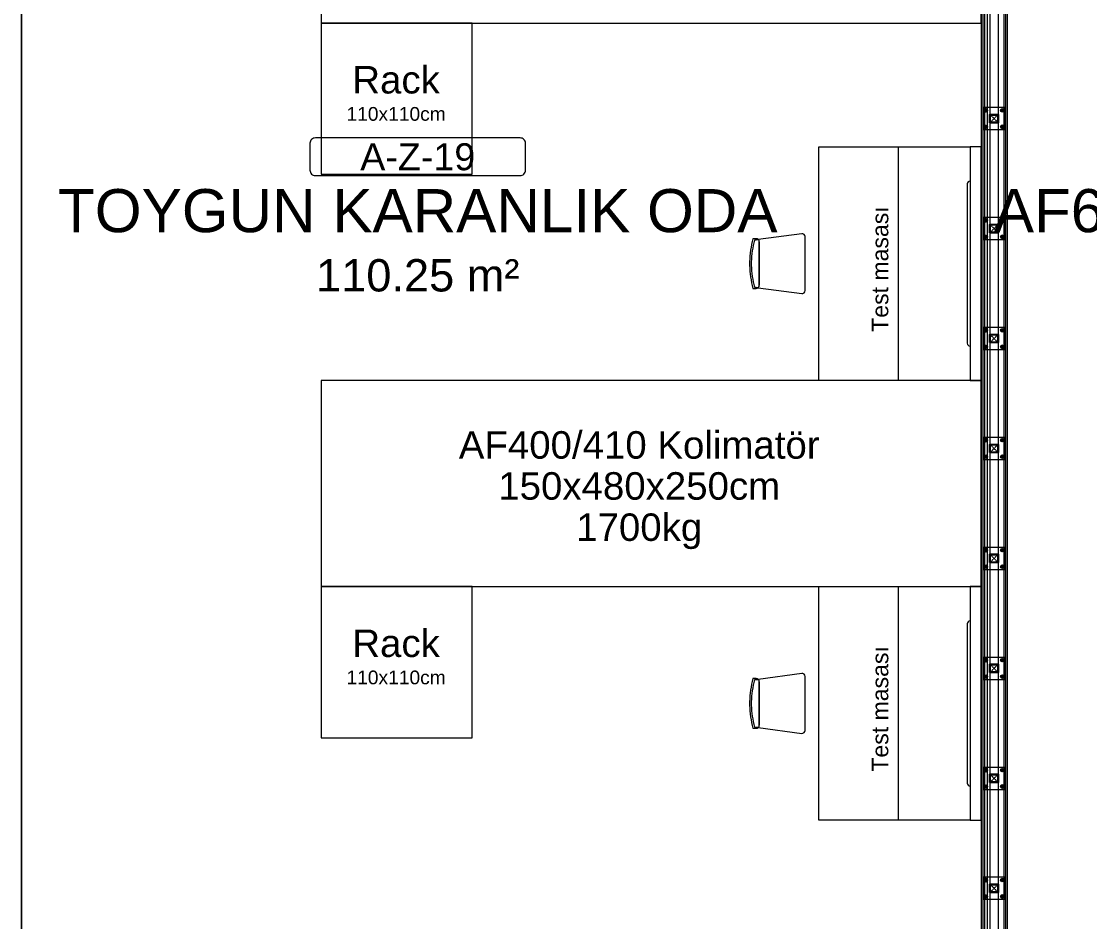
# Model space of a CAD drawing. Header units: centimetres. Extents: x 405464 to 563355, y 50011 to 66875.
# Drawn here: x 514001 to 514778, y 52549 to 53204 of the extents above; entities that cross this region are included whole.
import ezdxf
from ezdxf.enums import TextEntityAlignment as Align

# ---------------------------------------------------------------- set-up
doc = ezdxf.new("R2010")
doc.units = ezdxf.units.CM
for name, pattern in [('CHAIN', [0.3543, 0.2362, -0.0295, 0.0591, -0.0295]), ('DASHDOT', [25.4, 12.7, -6.35, 0, -6.35]), ('HIDDEN', [9.525, 6.35, -3.175]), ('M00$0$CENTER', [50.8, 31.75, -6.35, 6.35, -6.35])]:
    doc.linetypes.add(name, pattern=pattern)
doc.layers.get('0').update_dxf_attribs({"lineweight": 9})
doc.layers.add('-MH_Ad', color=1, linetype='Continuous', lineweight=9, true_color=0xff0000)
doc.layers.add('DV_alçıpanel_duvar_yeni', color=1, linetype='Continuous', lineweight=20, true_color=0xff0000)
for name, color, linetype, lineweight in [('0-KRCN-MİMARİ-220526', 8, 'Continuous', 9), ('A_Aks', 30, 'DASHDOT', 9), ('D_Alcipan_YL', 13, 'BATTING', 13), ('G_0.09', 254, 'Continuous', 9), ('G_0.13', 145, 'Continuous', 13), ('M00$0$A_Iskelet', 20, 'Continuous', 25), ('M00$0$D_Merkez', 51, 'M00$0$CENTER', 13), ('M00$0$D_Profil', 155, 'Continuous', 15), ('M00_Mahal_No$0$MH_Alan', 51, 'Continuous', 9), ('MH_Alan', 51, 'Continuous', 9), ('TF_Cihaz', 20, 'Continuous', 13), ('TF_Mobilya', 142, 'Continuous', 9)]:
    doc.layers.add(name, color=color, linetype=linetype, lineweight=lineweight)
doc.layers.add('TF_Cihaz_yazı', color=5, linetype='Continuous')
doc.styles.add('M00_Mahal_No$0$Kalin01', font='swissk.ttf')
doc.styles.add('M00_Mahal_No$0$Normal', font='swiss.ttf')
doc.styles.add('MP_KAPI_POZ', font='arial.ttf')
doc.linetypes.add('BATTING', pattern='A,0.0001,-0.1,[134,ltypeshp.shx,S=0.1,R=0,X=-0.1,Y=0],-0.2,[134,ltypeshp.shx,S=0.1,R=180,X=0.1,Y=0],-0.1', length=0.4001)

# ---------------------------------------------------------------- blocks, each defined once
blk = doc.blocks.new('a_aks')
at = {"layer": 'A_Aks', "color": 8, "ltscale": 200}
for p, q in [((9730, 5308.05), (9730, -831.11)), ((10130, 5308.05), (10130, -831.11))]:
    blk.add_line(p, q, dxfattribs=at)
blk = doc.blocks.new('mimari_yeni_durum')
at = {"layer": 'A_Aks', "color": 8}
blk.add_blockref('a_aks', (0, 0), dxfattribs=at)
blk = doc.blocks.new('sandalye')
at = {"color": 8, "linetype": 'Continuous'}
for p, q in [((-355.7, 180.9), (-378.7, 180.9)), ((-366.5, 171.7), (-340.6, 175.2)), ((-340.6, 175.2), (-366.5, 171.7)), ((-24.3, 217.5), (-340.6, 175.2)), ((-332.8, -157.9), (-332.8, 157.9)), ((-332.8, 157.9), (-332.8, -157.9)), ((0, -196.2), (0, 196.2)), ((-378.7, -180.9), (-355.7, -180.9)), ((-340.6, -175.2), (-366.5, -171.7)), ((-366.5, -171.7), (-340.6, -175.2)), ((-340.6, -175.2), (-24.3, -217.5))]:
    blk.add_line(p, q, dxfattribs=at)
at = {"color": 8, "linetype": 'HIDDEN', "ltscale": 5}
blk.add_line((-403.2, 12.3), (-403.2, -12.3), dxfattribs=at)
at = {"color": 8, "linetype": 'Continuous'}
for centre, radius, start, end in [((276, 0), 679.3, 164.55635, 178.96555), ((222.2, 0), 613.2, 163.7398, 178.85401), ((222.2, 0), 613.2, 163.7398, 178.85401), ((-355.7, 157.9), 23, 48.67066, 90), ((-355.7, 157.9), 23, 0, 48.67066), ((-355.7, 157.9), 23, 0, 48.67066), ((-21.5, 196.2), 21.5, 360, 97.62396), ((276, 0), 679.3, 181.03445, 195.44365), ((222.2, 0), 613.2, 181.14599, 196.2602), ((222.2, 0), 613.2, 181.14599, 196.2602), ((-355.7, -157.9), 23, 270, 311.32934), ((-355.7, -157.9), 23, 311.32934, 360), ((-355.7, -157.9), 23, 311.32934, 360), ((-21.5, -196.2), 21.5, 262.37604, 0)]:
    blk.add_arc(centre, radius, start, end, dxfattribs=at)
at = {"color": 8, "linetype": 'HIDDEN', "ltscale": 5}
for centre, radius, start, end in [((276, 0), 679.3, 178.96555, 181.03445), ((276, 0), 679.3, 178.96555, 181.03445), ((222.2, 0), 613.2, 178.85401, 181.14599), ((222.2, 0), 613.2, 178.85401, 181.14599)]:
    blk.add_arc(centre, radius, start, end, dxfattribs=at)
blk = doc.blocks.new('kar_od_alan_2')
at = {"color": 8, "ltscale": 40}
for points in [[(10333, 825), (10333, 825, 0.414214), (10331, 823), (10331, 707, 0.414214), (10333, 705), (10333, 705), (10333, 680), (10223, 680), (10223, 850), (10333, 850)], [(10333, 505), (10333, 505, 0.414214), (10331, 503), (10331, 387, 0.414214), (10333, 385), (10333, 385), (10333, 360), (10223, 360), (10223, 530), (10333, 530)]]:
    blk.add_lwpolyline(points, format="xyb", close=True, dxfattribs=at)
for points in [[(10281, 680), (10281, 850)], [(10281, 360), (10281, 530)]]:
    blk.add_lwpolyline(points, dxfattribs=at)
at = {"color": 8}
for points in [[(10341, 850), (10333, 850), (10333, 680), (10341, 680)], [(10341, 530), (10333, 530), (10333, 360), (10341, 360)]]:
    blk.add_lwpolyline(points, close=True, dxfattribs=at)
at = {"layer": 'TF_Cihaz', "color": 8}
for points in [[(10341, 940), (10341, 1090), (9861, 1090), (9861, 940)], [(9861, 830), (9971, 830), (9971, 940), (9861, 940)], [(10341, 530), (10341, 680), (9861, 680), (9861, 530)], [(9861, 420), (9971, 420), (9971, 530), (9861, 530)]]:
    blk.add_lwpolyline(points, close=True, dxfattribs=at)
at = {"color": 8, "xscale": 0.1, "yscale": 0.1, "zscale": 0.1}
for p in [(10213, 765), (10213, 445)]:
    blk.add_blockref('sandalye', p, dxfattribs=at)
at = {"color": 8, "style": 'MP_KAPI_POZ'}
for p in [(10273.56, 715.38), (10273.56, 395.38)]:
    blk.add_text('Test masası', height=12, rotation=90, dxfattribs=at).set_placement(p)
at = {"layer": 'TF_Cihaz_yazı', "color": 8, "style": 'MP_KAPI_POZ'}
for s, height, p in [('Rack', 20, (9915.56, 898.77)), ('110x110cm', 10, (9915.56, 873.92)), ('AF400/410 Kolimatör', 20, (10092.38, 633.09)), ('150x480x250cm', 20, (10092.38, 603.24)), ('1700kg', 20, (10092.38, 573.24)), ('Rack', 20, (9915.56, 488.77)), ('110x110cm', 10, (9915.56, 463.92))]:
    blk.add_text(s, height=height, dxfattribs=at).set_placement(p, align=Align.MIDDLE_CENTER)
blk = doc.blocks.new('M00_Mahal_No$0$MHL')
at = {"color": 0, "linetype": 'ByBlock', "lineweight": -2}
blk.add_lwpolyline([(-100, -5), (-100, -30, 0.414214), (-95, -35), (95, -35, 0.414214), (100, -30), (100, -5, 0.414214), (95, 0), (-95, 0, 0.414214)], format="xyb", close=True, dxfattribs=at)
for tag, height, style, p in [('MAHALNO', 25, 'M00_Mahal_No$0$Kalin01', (0, -17.5)), ('MAHALADI', 40, 'M00_Mahal_No$0$Normal', (0, -67.5))]:
    blk.add_attdef(tag, text='', height=height, dxfattribs=dict(at, style=style)).set_placement(p, align=Align.MIDDLE_CENTER)
at = {"layer": 'M00_Mahal_No$0$MH_Alan', "style": 'M00_Mahal_No$0$Normal'}
blk.add_attdef('ALAN', text='', height=40, dxfattribs=at).set_placement((0, -127.5), align=Align.MIDDLE_CENTER)
blk = doc.blocks.new('A$C17b1b0ad')
at = {"layer": 'MH_Alan', "color": 8}
for points in [[(9643, 1661), (10102.5, 1661), (10102.5, 1620), (10157.5, 1620), (10157.5, 1661), (10341, 1661), (10341, 77), (10151, 77), (10151, 88), (10109, 88), (10109, 77), (9751, 77), (9751, 88), (9709, 88), (9709, 77), (9643, 77)], [(10360, 77), (10509, 77), (10509, 88), (10551, 88), (10551, 77), (10909, 77), (10909, 88), (10951, 88), (10951, 77), (11058, 77), (11058, 1661), (10360, 1661)]]:
    blk.add_lwpolyline(points, close=True, dxfattribs=at)
at = {"layer": '-MH_Ad', "color": 8}
ref = blk.add_blockref('M00_Mahal_No$0$MHL', (9931.3, 856.45), dxfattribs=dict(at, xscale=0.7839999999999999, yscale=0.7839999999999999, zscale=0.7839999999999999))
ref.add_attrib('MAHALNO', 'A-Z-19', dxfattribs={"layer": '0', "color": 0, "linetype": 'ByBlock', "lineweight": -2, "height": 19.6, "style": 'M00_Mahal_No$0$Kalin01'}).set_placement((9931.3, 842.73), align=Align.MIDDLE_CENTER)
ref.add_attrib('MAHALADI', 'TOYGUN KARANLIK ODA', dxfattribs={"layer": '0', "color": 0, "linetype": 'ByBlock', "lineweight": -2, "height": 31.36, "style": 'M00_Mahal_No$0$Normal'}).set_placement((9931.3, 803.53), align=Align.MIDDLE_CENTER)
ref.add_attrib('ALAN', '110.25 m²', dxfattribs={"layer": 'M00_Mahal_No$0$MH_Alan', "height": 23.52, "style": 'M00_Mahal_No$0$Normal'}).set_placement((9931.3, 756.49), align=Align.MIDDLE_CENTER)
ref = blk.add_blockref('M00_Mahal_No$0$MHL', (10696.04, 856.45), dxfattribs=dict(at, xscale=0.7839999999999999, yscale=0.7839999999999999, zscale=0.7839999999999999))
ref.add_attrib('MAHALNO', 'A-Z-18', dxfattribs={"layer": '0', "color": 0, "linetype": 'ByBlock', "lineweight": -2, "height": 19.6, "style": 'M00_Mahal_No$0$Kalin01'}).set_placement((10696.04, 842.73), align=Align.MIDDLE_CENTER)
ref.add_attrib('MAHALADI', 'AF600/AF400/410 KARANLIK ODA', dxfattribs={"layer": '0', "color": 0, "linetype": 'ByBlock', "lineweight": -2, "height": 31.36, "style": 'M00_Mahal_No$0$Normal'}).set_placement((10696.04, 803.53), align=Align.MIDDLE_CENTER)
ref.add_attrib('ALAN', '110.47 m²', dxfattribs={"layer": 'M00_Mahal_No$0$MH_Alan', "height": 23.52, "style": 'M00_Mahal_No$0$Normal'}).set_placement((10696.04, 756.49), align=Align.MIDDLE_CENTER)
blk = doc.blocks.new('*U114')
at = {"ltscale": 40}
blk.add_lwpolyline([(0, 0), (0, 6), (6, 6), (6, 0)], close=True, dxfattribs=at)
at = {"layer": 'M00$0$D_Merkez', "ltscale": 0.015}
for points in [[(0, 0), (6, 6)], [(0, 6), (6, 0)]]:
    blk.add_lwpolyline(points, dxfattribs=at)
at = {"layer": 'M00$0$D_Profil', "ltscale": 40}
blk.add_lwpolyline([(0.4, 0.4), (0.4, 5.6), (5.6, 5.6), (5.6, 0.4)], close=True, dxfattribs=at)
blk = doc.blocks.new('duvarlar')
at = {"color": 8}
for points in [[(10358.5, 862.5), (10358.5, 878.5), (10342.5, 878.5), (10342.5, 862.5)], [(10358.5, 782.5), (10358.5, 798.5), (10342.5, 798.5), (10342.5, 782.5)], [(10358.5, 702.5), (10358.5, 718.5), (10342.5, 718.5), (10342.5, 702.5)], [(10358.5, 622.5), (10358.5, 638.5), (10342.5, 638.5), (10342.5, 622.5)], [(10358.5, 542.5), (10358.5, 558.5), (10342.5, 558.5), (10342.5, 542.5)], [(10358.5, 462.5), (10358.5, 478.5), (10342.5, 478.5), (10342.5, 462.5)], [(10358.5, 382.5), (10358.5, 398.5), (10342.5, 398.5), (10342.5, 382.5)], [(10358.5, 302.5), (10358.5, 318.5), (10342.5, 318.5), (10342.5, 302.5)]]:
    blk.add_lwpolyline(points, close=True, dxfattribs=at)
at = {"layer": 'D_Alcipan_YL', "color": 8, "linetype": 'BATTING', "ltscale": 4}
blk.add_line((10345.5, 1675.5), (10345.5, 77), dxfattribs=at)
at = {"layer": 'DV_alçıpanel_duvar_yeni', "color": 8}
for p, q in [((10343.5, 1663.5), (10343.5, 77)), ((10357.5, 1663.5), (10357.5, 77)), ((9643, 1661), (9643, 77)), ((10341, 1661), (10341, 77)), ((10342.25, 1661), (10342.25, 77)), ((10358.75, 1661), (10358.75, 77)), ((10360, 1661), (10360, 77))]:
    blk.add_line(p, q, dxfattribs=at)
at = {"layer": 'G_0.09', "color": 8}
for p, q in [((10344.5, 877.67), (10343.49, 877.09)), ((10343.49, 877.09), (10343.49, 875.91)), ((10343.49, 875.91), (10344.5, 875.33)), ((10345.51, 877.09), (10344.5, 877.67)), ((10344.5, 875.33), (10345.51, 875.91)), ((10345.51, 875.91), (10345.51, 877.09)), ((10355.49, 877.09), (10356.5, 877.67)), ((10355.49, 875.91), (10355.49, 877.09)), ((10356.5, 875.33), (10355.49, 875.91)), ((10356.5, 877.67), (10357.51, 877.09)), ((10357.51, 875.91), (10356.5, 875.33)), ((10357.51, 877.09), (10357.51, 875.91)), ((10343.49, 865.09), (10344.5, 865.67)), ((10343.49, 863.91), (10343.49, 865.09)), ((10344.5, 863.33), (10343.49, 863.91)), ((10344.5, 865.67), (10345.51, 865.09)), ((10345.51, 863.91), (10344.5, 863.33)), ((10345.51, 865.09), (10345.51, 863.91)), ((10356.5, 865.67), (10355.49, 865.09)), ((10355.49, 865.09), (10355.49, 863.91)), ((10355.49, 863.91), (10356.5, 863.33)), ((10357.51, 865.09), (10356.5, 865.67)), ((10356.5, 863.33), (10357.51, 863.91)), ((10357.51, 863.91), (10357.51, 865.09)), ((10344.5, 797.67), (10343.49, 797.09)), ((10343.49, 797.09), (10343.49, 795.91)), ((10343.49, 795.91), (10344.5, 795.33)), ((10345.51, 797.09), (10344.5, 797.67)), ((10344.5, 795.33), (10345.51, 795.91)), ((10345.51, 795.91), (10345.51, 797.09)), ((10355.49, 797.09), (10356.5, 797.67)), ((10355.49, 795.91), (10355.49, 797.09)), ((10356.5, 795.33), (10355.49, 795.91)), ((10356.5, 797.67), (10357.51, 797.09)), ((10357.51, 795.91), (10356.5, 795.33)), ((10357.51, 797.09), (10357.51, 795.91)), ((10343.49, 785.09), (10344.5, 785.67)), ((10343.49, 783.91), (10343.49, 785.09)), ((10344.5, 785.67), (10345.51, 785.09)), ((10345.51, 785.09), (10345.51, 783.91)), ((10356.5, 785.67), (10355.49, 785.09)), ((10355.49, 785.09), (10355.49, 783.91)), ((10357.51, 785.09), (10356.5, 785.67)), ((10357.51, 783.91), (10357.51, 785.09)), ((10344.5, 783.33), (10343.49, 783.91)), ((10345.51, 783.91), (10344.5, 783.33)), ((10355.49, 783.91), (10356.5, 783.33)), ((10356.5, 783.33), (10357.51, 783.91)), ((10344.5, 717.67), (10343.49, 717.09)), ((10343.49, 717.09), (10343.49, 715.91)), ((10343.49, 715.91), (10344.5, 715.33)), ((10345.51, 717.09), (10344.5, 717.67)), ((10344.5, 715.33), (10345.51, 715.91)), ((10345.51, 715.91), (10345.51, 717.09)), ((10355.49, 717.09), (10356.5, 717.67)), ((10355.49, 715.91), (10355.49, 717.09)), ((10356.5, 715.33), (10355.49, 715.91)), ((10356.5, 717.67), (10357.51, 717.09)), ((10357.51, 715.91), (10356.5, 715.33)), ((10357.51, 717.09), (10357.51, 715.91)), ((10343.49, 705.09), (10344.5, 705.67)), ((10343.49, 703.91), (10343.49, 705.09)), ((10344.5, 703.33), (10343.49, 703.91)), ((10344.5, 705.67), (10345.51, 705.09)), ((10345.51, 703.91), (10344.5, 703.33)), ((10345.51, 705.09), (10345.51, 703.91)), ((10356.5, 705.67), (10355.49, 705.09)), ((10355.49, 705.09), (10355.49, 703.91)), ((10355.49, 703.91), (10356.5, 703.33)), ((10357.51, 705.09), (10356.5, 705.67)), ((10356.5, 703.33), (10357.51, 703.91)), ((10357.51, 703.91), (10357.51, 705.09)), ((10344.5, 637.67), (10343.49, 637.09)), ((10345.51, 637.09), (10344.5, 637.67)), ((10355.49, 637.09), (10356.5, 637.67)), ((10356.5, 637.67), (10357.51, 637.09)), ((10343.49, 637.09), (10343.49, 635.91)), ((10343.49, 635.91), (10344.5, 635.33)), ((10344.5, 635.33), (10345.51, 635.91)), ((10345.51, 635.91), (10345.51, 637.09)), ((10355.49, 635.91), (10355.49, 637.09)), ((10356.5, 635.33), (10355.49, 635.91)), ((10357.51, 635.91), (10356.5, 635.33)), ((10357.51, 637.09), (10357.51, 635.91)), ((10343.49, 625.09), (10344.5, 625.67)), ((10343.49, 623.91), (10343.49, 625.09)), ((10344.5, 623.33), (10343.49, 623.91)), ((10344.5, 625.67), (10345.51, 625.09)), ((10345.51, 623.91), (10344.5, 623.33)), ((10345.51, 625.09), (10345.51, 623.91)), ((10356.5, 625.67), (10355.49, 625.09)), ((10355.49, 625.09), (10355.49, 623.91)), ((10355.49, 623.91), (10356.5, 623.33)), ((10357.51, 625.09), (10356.5, 625.67)), ((10356.5, 623.33), (10357.51, 623.91)), ((10357.51, 623.91), (10357.51, 625.09)), ((10344.5, 557.67), (10343.49, 557.09)), ((10343.49, 557.09), (10343.49, 555.91)), ((10343.49, 555.91), (10344.5, 555.33)), ((10345.51, 557.09), (10344.5, 557.67)), ((10344.5, 555.33), (10345.51, 555.91)), ((10345.51, 555.91), (10345.51, 557.09)), ((10355.49, 557.09), (10356.5, 557.67)), ((10355.49, 555.91), (10355.49, 557.09)), ((10356.5, 555.33), (10355.49, 555.91)), ((10356.5, 557.67), (10357.51, 557.09)), ((10357.51, 555.91), (10356.5, 555.33)), ((10357.51, 557.09), (10357.51, 555.91)), ((10343.49, 545.09), (10344.5, 545.67)), ((10343.49, 543.91), (10343.49, 545.09)), ((10344.5, 543.33), (10343.49, 543.91)), ((10344.5, 545.67), (10345.51, 545.09)), ((10345.51, 543.91), (10344.5, 543.33)), ((10345.51, 545.09), (10345.51, 543.91)), ((10356.5, 545.67), (10355.49, 545.09)), ((10355.49, 545.09), (10355.49, 543.91)), ((10355.49, 543.91), (10356.5, 543.33)), ((10357.51, 545.09), (10356.5, 545.67)), ((10356.5, 543.33), (10357.51, 543.91)), ((10357.51, 543.91), (10357.51, 545.09)), ((10344.5, 477.67), (10343.49, 477.09)), ((10343.49, 477.09), (10343.49, 475.91)), ((10343.49, 475.91), (10344.5, 475.33)), ((10345.51, 477.09), (10344.5, 477.67)), ((10344.5, 475.33), (10345.51, 475.91)), ((10345.51, 475.91), (10345.51, 477.09)), ((10355.49, 477.09), (10356.5, 477.67)), ((10355.49, 475.91), (10355.49, 477.09)), ((10356.5, 475.33), (10355.49, 475.91)), ((10356.5, 477.67), (10357.51, 477.09)), ((10357.51, 475.91), (10356.5, 475.33)), ((10357.51, 477.09), (10357.51, 475.91)), ((10343.49, 465.09), (10344.5, 465.67)), ((10343.49, 463.91), (10343.49, 465.09)), ((10344.5, 463.33), (10343.49, 463.91)), ((10344.5, 465.67), (10345.51, 465.09)), ((10345.51, 463.91), (10344.5, 463.33)), ((10345.51, 465.09), (10345.51, 463.91)), ((10356.5, 465.67), (10355.49, 465.09)), ((10355.49, 465.09), (10355.49, 463.91)), ((10355.49, 463.91), (10356.5, 463.33)), ((10357.51, 465.09), (10356.5, 465.67)), ((10356.5, 463.33), (10357.51, 463.91)), ((10357.51, 463.91), (10357.51, 465.09)), ((10344.5, 397.67), (10343.49, 397.09)), ((10343.49, 397.09), (10343.49, 395.91)), ((10345.51, 397.09), (10344.5, 397.67)), ((10345.51, 395.91), (10345.51, 397.09)), ((10355.49, 397.09), (10356.5, 397.67)), ((10355.49, 395.91), (10355.49, 397.09)), ((10356.5, 397.67), (10357.51, 397.09)), ((10357.51, 397.09), (10357.51, 395.91)), ((10343.49, 395.91), (10344.5, 395.33)), ((10344.5, 395.33), (10345.51, 395.91)), ((10356.5, 395.33), (10355.49, 395.91)), ((10357.51, 395.91), (10356.5, 395.33)), ((10343.49, 385.09), (10344.5, 385.67)), ((10343.49, 383.91), (10343.49, 385.09)), ((10344.5, 383.33), (10343.49, 383.91)), ((10344.5, 385.67), (10345.51, 385.09)), ((10345.51, 383.91), (10344.5, 383.33)), ((10345.51, 385.09), (10345.51, 383.91)), ((10356.5, 385.67), (10355.49, 385.09)), ((10355.49, 385.09), (10355.49, 383.91)), ((10355.49, 383.91), (10356.5, 383.33)), ((10357.51, 385.09), (10356.5, 385.67)), ((10356.5, 383.33), (10357.51, 383.91)), ((10357.51, 383.91), (10357.51, 385.09)), ((10344.5, 317.67), (10343.49, 317.09)), ((10343.49, 317.09), (10343.49, 315.91)), ((10343.49, 315.91), (10344.5, 315.33)), ((10345.51, 317.09), (10344.5, 317.67)), ((10344.5, 315.33), (10345.51, 315.91)), ((10345.51, 315.91), (10345.51, 317.09)), ((10355.49, 317.09), (10356.5, 317.67)), ((10355.49, 315.91), (10355.49, 317.09)), ((10356.5, 315.33), (10355.49, 315.91)), ((10356.5, 317.67), (10357.51, 317.09)), ((10357.51, 315.91), (10356.5, 315.33)), ((10357.51, 317.09), (10357.51, 315.91)), ((10343.49, 305.09), (10344.5, 305.67)), ((10343.49, 303.91), (10343.49, 305.09)), ((10344.5, 303.33), (10343.49, 303.91)), ((10344.5, 305.67), (10345.51, 305.09)), ((10345.51, 303.91), (10344.5, 303.33)), ((10345.51, 305.09), (10345.51, 303.91)), ((10356.5, 305.67), (10355.49, 305.09)), ((10355.49, 305.09), (10355.49, 303.91)), ((10355.49, 303.91), (10356.5, 303.33)), ((10357.51, 305.09), (10356.5, 305.67)), ((10356.5, 303.33), (10357.51, 303.91)), ((10357.51, 303.91), (10357.51, 305.09))]:
    blk.add_line(p, q, dxfattribs=at)
at = {"layer": 'G_0.09', "color": 8, "linetype": 'CHAIN', "ltscale": 3}
for p, q in [((10343.49, 876.5), (10345.51, 876.5)), ((10344.5, 875.33), (10344.5, 877.67)), ((10357.51, 876.5), (10355.49, 876.5)), ((10356.5, 875.33), (10356.5, 877.67)), ((10343.49, 864.5), (10345.51, 864.5)), ((10344.5, 865.67), (10344.5, 863.33)), ((10357.51, 864.5), (10355.49, 864.5)), ((10356.5, 865.67), (10356.5, 863.33)), ((10343.49, 796.5), (10345.51, 796.5)), ((10344.5, 795.33), (10344.5, 797.67)), ((10357.51, 796.5), (10355.49, 796.5)), ((10356.5, 795.33), (10356.5, 797.67)), ((10344.5, 785.67), (10344.5, 783.33)), ((10356.5, 785.67), (10356.5, 783.33)), ((10343.49, 784.5), (10345.51, 784.5)), ((10357.51, 784.5), (10355.49, 784.5)), ((10343.49, 716.5), (10345.51, 716.5)), ((10344.5, 715.33), (10344.5, 717.67)), ((10357.51, 716.5), (10355.49, 716.5)), ((10356.5, 715.33), (10356.5, 717.67)), ((10343.49, 704.5), (10345.51, 704.5)), ((10344.5, 705.67), (10344.5, 703.33)), ((10357.51, 704.5), (10355.49, 704.5)), ((10356.5, 705.67), (10356.5, 703.33)), ((10344.5, 635.33), (10344.5, 637.67)), ((10356.5, 635.33), (10356.5, 637.67)), ((10343.49, 636.5), (10345.51, 636.5)), ((10357.51, 636.5), (10355.49, 636.5)), ((10343.49, 624.5), (10345.51, 624.5)), ((10344.5, 625.67), (10344.5, 623.33)), ((10357.51, 624.5), (10355.49, 624.5)), ((10356.5, 625.67), (10356.5, 623.33)), ((10343.49, 556.5), (10345.51, 556.5)), ((10344.5, 555.33), (10344.5, 557.67)), ((10357.51, 556.5), (10355.49, 556.5)), ((10356.5, 555.33), (10356.5, 557.67)), ((10343.49, 544.5), (10345.51, 544.5)), ((10344.5, 545.67), (10344.5, 543.33)), ((10357.51, 544.5), (10355.49, 544.5)), ((10356.5, 545.67), (10356.5, 543.33)), ((10343.49, 476.5), (10345.51, 476.5)), ((10344.5, 475.33), (10344.5, 477.67)), ((10357.51, 476.5), (10355.49, 476.5)), ((10356.5, 475.33), (10356.5, 477.67)), ((10343.49, 464.5), (10345.51, 464.5)), ((10344.5, 465.67), (10344.5, 463.33)), ((10357.51, 464.5), (10355.49, 464.5)), ((10356.5, 465.67), (10356.5, 463.33)), ((10343.49, 396.5), (10345.51, 396.5)), ((10344.5, 395.33), (10344.5, 397.67)), ((10357.51, 396.5), (10355.49, 396.5)), ((10356.5, 395.33), (10356.5, 397.67)), ((10343.49, 384.5), (10345.51, 384.5)), ((10344.5, 385.67), (10344.5, 383.33)), ((10357.51, 384.5), (10355.49, 384.5)), ((10356.5, 385.67), (10356.5, 383.33)), ((10343.49, 316.5), (10345.51, 316.5)), ((10344.5, 315.33), (10344.5, 317.67)), ((10357.51, 316.5), (10355.49, 316.5)), ((10356.5, 315.33), (10356.5, 317.67)), ((10343.49, 304.5), (10345.51, 304.5)), ((10344.5, 305.67), (10344.5, 303.33)), ((10357.51, 304.5), (10355.49, 304.5)), ((10356.5, 305.67), (10356.5, 303.33))]:
    blk.add_line(p, q, dxfattribs=at)
at = {"layer": 'G_0.09', "color": 8}
for centre, radius in [((10344.5, 876.5), 1.28), ((10344.5, 876.5), 0.917), ((10344.5, 876.5), 0.9), ((10344.5, 876.5), 0.693), ((10344.5, 876.5), 0.64), ((10344.5, 876.5), 0.539), ((10356.5, 876.5), 1.28), ((10356.5, 876.5), 0.917), ((10356.5, 876.5), 0.9), ((10356.5, 876.5), 0.693), ((10356.5, 876.5), 0.64), ((10356.5, 876.5), 0.539), ((10344.5, 864.5), 1.28), ((10344.5, 864.5), 0.917), ((10344.5, 864.5), 0.9), ((10344.5, 864.5), 0.693), ((10344.5, 864.5), 0.64), ((10344.5, 864.5), 0.539), ((10356.5, 864.5), 1.28), ((10356.5, 864.5), 0.917), ((10356.5, 864.5), 0.9), ((10356.5, 864.5), 0.693), ((10356.5, 864.5), 0.64), ((10356.5, 864.5), 0.539), ((10344.5, 796.5), 1.28), ((10344.5, 796.5), 0.917), ((10344.5, 796.5), 0.9), ((10344.5, 796.5), 0.693), ((10344.5, 796.5), 0.64), ((10344.5, 796.5), 0.539), ((10356.5, 796.5), 1.28), ((10356.5, 796.5), 0.917), ((10356.5, 796.5), 0.9), ((10356.5, 796.5), 0.693), ((10356.5, 796.5), 0.64), ((10356.5, 796.5), 0.539), ((10344.5, 784.5), 1.28), ((10344.5, 784.5), 0.917), ((10344.5, 784.5), 0.9), ((10344.5, 784.5), 0.693), ((10344.5, 784.5), 0.64), ((10344.5, 784.5), 0.539), ((10356.5, 784.5), 1.28), ((10356.5, 784.5), 0.917), ((10356.5, 784.5), 0.9), ((10356.5, 784.5), 0.693), ((10356.5, 784.5), 0.64), ((10356.5, 784.5), 0.539), ((10344.5, 716.5), 1.28), ((10344.5, 716.5), 0.917), ((10344.5, 716.5), 0.9), ((10344.5, 716.5), 0.693), ((10344.5, 716.5), 0.64), ((10344.5, 716.5), 0.539), ((10356.5, 716.5), 1.28), ((10356.5, 716.5), 0.917), ((10356.5, 716.5), 0.9), ((10356.5, 716.5), 0.693), ((10356.5, 716.5), 0.64), ((10356.5, 716.5), 0.539), ((10344.5, 704.5), 1.28), ((10344.5, 704.5), 0.917), ((10344.5, 704.5), 0.9), ((10344.5, 704.5), 0.693), ((10344.5, 704.5), 0.64), ((10344.5, 704.5), 0.539), ((10356.5, 704.5), 1.28), ((10356.5, 704.5), 0.917), ((10356.5, 704.5), 0.9), ((10356.5, 704.5), 0.693), ((10356.5, 704.5), 0.64), ((10356.5, 704.5), 0.539), ((10344.5, 636.5), 1.28), ((10344.5, 636.5), 0.917), ((10344.5, 636.5), 0.9), ((10344.5, 636.5), 0.693), ((10344.5, 636.5), 0.64), ((10356.5, 636.5), 1.28), ((10356.5, 636.5), 0.917), ((10356.5, 636.5), 0.9), ((10356.5, 636.5), 0.693), ((10356.5, 636.5), 0.64), ((10344.5, 636.5), 0.539), ((10356.5, 636.5), 0.539), ((10344.5, 624.5), 1.28), ((10344.5, 624.5), 0.917), ((10344.5, 624.5), 0.9), ((10344.5, 624.5), 0.693), ((10344.5, 624.5), 0.64), ((10344.5, 624.5), 0.539), ((10356.5, 624.5), 1.28), ((10356.5, 624.5), 0.917), ((10356.5, 624.5), 0.9), ((10356.5, 624.5), 0.693), ((10356.5, 624.5), 0.64), ((10356.5, 624.5), 0.539), ((10344.5, 556.5), 1.28), ((10344.5, 556.5), 0.917), ((10344.5, 556.5), 0.9), ((10344.5, 556.5), 0.693), ((10344.5, 556.5), 0.64), ((10344.5, 556.5), 0.539), ((10356.5, 556.5), 1.28), ((10356.5, 556.5), 0.917), ((10356.5, 556.5), 0.9), ((10356.5, 556.5), 0.693), ((10356.5, 556.5), 0.64), ((10356.5, 556.5), 0.539), ((10344.5, 544.5), 1.28), ((10344.5, 544.5), 0.917), ((10344.5, 544.5), 0.9), ((10344.5, 544.5), 0.693), ((10344.5, 544.5), 0.64), ((10344.5, 544.5), 0.539), ((10356.5, 544.5), 1.28), ((10356.5, 544.5), 0.917), ((10356.5, 544.5), 0.9), ((10356.5, 544.5), 0.693), ((10356.5, 544.5), 0.64), ((10356.5, 544.5), 0.539), ((10344.5, 476.5), 1.28), ((10344.5, 476.5), 0.917), ((10344.5, 476.5), 0.9), ((10344.5, 476.5), 0.693), ((10344.5, 476.5), 0.64), ((10344.5, 476.5), 0.539), ((10356.5, 476.5), 1.28), ((10356.5, 476.5), 0.917), ((10356.5, 476.5), 0.9), ((10356.5, 476.5), 0.693), ((10356.5, 476.5), 0.64), ((10356.5, 476.5), 0.539), ((10344.5, 464.5), 1.28), ((10344.5, 464.5), 0.917), ((10344.5, 464.5), 0.9), ((10344.5, 464.5), 0.693), ((10344.5, 464.5), 0.64), ((10344.5, 464.5), 0.539), ((10356.5, 464.5), 1.28), ((10356.5, 464.5), 0.917), ((10356.5, 464.5), 0.9), ((10356.5, 464.5), 0.693), ((10356.5, 464.5), 0.64), ((10356.5, 464.5), 0.539), ((10344.5, 396.5), 1.28), ((10344.5, 396.5), 0.917), ((10344.5, 396.5), 0.9), ((10344.5, 396.5), 0.693), ((10344.5, 396.5), 0.64), ((10344.5, 396.5), 0.539), ((10356.5, 396.5), 1.28), ((10356.5, 396.5), 0.917), ((10356.5, 396.5), 0.9), ((10356.5, 396.5), 0.693), ((10356.5, 396.5), 0.64), ((10356.5, 396.5), 0.539), ((10344.5, 384.5), 1.28), ((10344.5, 384.5), 0.917), ((10344.5, 384.5), 0.9), ((10344.5, 384.5), 0.693), ((10344.5, 384.5), 0.64), ((10344.5, 384.5), 0.539), ((10356.5, 384.5), 1.28), ((10356.5, 384.5), 0.917), ((10356.5, 384.5), 0.9), ((10356.5, 384.5), 0.693), ((10356.5, 384.5), 0.64), ((10356.5, 384.5), 0.539), ((10344.5, 316.5), 1.28), ((10344.5, 316.5), 0.917), ((10344.5, 316.5), 0.9), ((10344.5, 316.5), 0.693), ((10344.5, 316.5), 0.64), ((10344.5, 316.5), 0.539), ((10356.5, 316.5), 1.28), ((10356.5, 316.5), 0.917), ((10356.5, 316.5), 0.9), ((10356.5, 316.5), 0.693), ((10356.5, 316.5), 0.64), ((10356.5, 316.5), 0.539), ((10344.5, 304.5), 1.28), ((10344.5, 304.5), 0.917), ((10344.5, 304.5), 0.9), ((10344.5, 304.5), 0.693), ((10344.5, 304.5), 0.64), ((10344.5, 304.5), 0.539), ((10356.5, 304.5), 1.28), ((10356.5, 304.5), 0.917), ((10356.5, 304.5), 0.9), ((10356.5, 304.5), 0.693), ((10356.5, 304.5), 0.64), ((10356.5, 304.5), 0.539)]:
    blk.add_circle(centre, radius, dxfattribs=at)
at = {"layer": 'G_0.09', "color": 8, "linetype": 'Continuous'}
for centre, start, end in [((10344.5, 876.5), 18, 198), ((10344.5, 876.5), 18, 198), ((10344.5, 876.5), 198, 18), ((10344.5, 876.5), 198, 18), ((10356.5, 876.5), 162, 342), ((10356.5, 876.5), 162, 342), ((10356.5, 876.5), 342, 162), ((10356.5, 876.5), 342, 162), ((10344.5, 864.5), 162, 342), ((10344.5, 864.5), 162, 342), ((10344.5, 864.5), 342, 162), ((10344.5, 864.5), 342, 162), ((10356.5, 864.5), 18, 198), ((10356.5, 864.5), 18, 198), ((10356.5, 864.5), 198, 18), ((10356.5, 864.5), 198, 18), ((10344.5, 796.5), 18, 198), ((10344.5, 796.5), 18, 198), ((10344.5, 796.5), 198, 18), ((10344.5, 796.5), 198, 18), ((10356.5, 796.5), 162, 342), ((10356.5, 796.5), 162, 342), ((10356.5, 796.5), 342, 162), ((10356.5, 796.5), 342, 162), ((10344.5, 784.5), 342, 162), ((10344.5, 784.5), 342, 162), ((10356.5, 784.5), 18, 198), ((10356.5, 784.5), 18, 198), ((10344.5, 784.5), 162, 342), ((10344.5, 784.5), 162, 342), ((10356.5, 784.5), 198, 18), ((10356.5, 784.5), 198, 18), ((10344.5, 716.5), 18, 198), ((10344.5, 716.5), 18, 198), ((10344.5, 716.5), 198, 18), ((10344.5, 716.5), 198, 18), ((10356.5, 716.5), 162, 342), ((10356.5, 716.5), 162, 342), ((10356.5, 716.5), 342, 162), ((10356.5, 716.5), 342, 162), ((10344.5, 704.5), 162, 342), ((10344.5, 704.5), 162, 342), ((10344.5, 704.5), 342, 162), ((10344.5, 704.5), 342, 162), ((10356.5, 704.5), 18, 198), ((10356.5, 704.5), 18, 198), ((10356.5, 704.5), 198, 18), ((10356.5, 704.5), 198, 18), ((10344.5, 636.5), 18, 198), ((10344.5, 636.5), 18, 198), ((10356.5, 636.5), 342, 162), ((10356.5, 636.5), 342, 162), ((10344.5, 636.5), 198, 18), ((10344.5, 636.5), 198, 18), ((10356.5, 636.5), 162, 342), ((10356.5, 636.5), 162, 342), ((10344.5, 624.5), 162, 342), ((10344.5, 624.5), 162, 342), ((10344.5, 624.5), 342, 162), ((10344.5, 624.5), 342, 162), ((10356.5, 624.5), 18, 198), ((10356.5, 624.5), 18, 198), ((10356.5, 624.5), 198, 18), ((10356.5, 624.5), 198, 18), ((10344.5, 556.5), 18, 198), ((10344.5, 556.5), 18, 198), ((10344.5, 556.5), 198, 18), ((10344.5, 556.5), 198, 18), ((10356.5, 556.5), 162, 342), ((10356.5, 556.5), 162, 342), ((10356.5, 556.5), 342, 162), ((10356.5, 556.5), 342, 162), ((10344.5, 544.5), 162, 342), ((10344.5, 544.5), 162, 342), ((10344.5, 544.5), 342, 162), ((10344.5, 544.5), 342, 162), ((10356.5, 544.5), 18, 198), ((10356.5, 544.5), 18, 198), ((10356.5, 544.5), 198, 18), ((10356.5, 544.5), 198, 18), ((10344.5, 476.5), 18, 198), ((10344.5, 476.5), 18, 198), ((10344.5, 476.5), 198, 18), ((10344.5, 476.5), 198, 18), ((10356.5, 476.5), 162, 342), ((10356.5, 476.5), 162, 342), ((10356.5, 476.5), 342, 162), ((10356.5, 476.5), 342, 162), ((10344.5, 464.5), 162, 342), ((10344.5, 464.5), 162, 342), ((10344.5, 464.5), 342, 162), ((10344.5, 464.5), 342, 162), ((10356.5, 464.5), 18, 198), ((10356.5, 464.5), 18, 198), ((10356.5, 464.5), 198, 18), ((10356.5, 464.5), 198, 18), ((10344.5, 396.5), 18, 198), ((10344.5, 396.5), 18, 198), ((10344.5, 396.5), 198, 18), ((10344.5, 396.5), 198, 18), ((10356.5, 396.5), 162, 342), ((10356.5, 396.5), 162, 342), ((10356.5, 396.5), 342, 162), ((10356.5, 396.5), 342, 162), ((10344.5, 384.5), 162, 342), ((10344.5, 384.5), 162, 342), ((10344.5, 384.5), 342, 162), ((10344.5, 384.5), 342, 162), ((10356.5, 384.5), 18, 198), ((10356.5, 384.5), 18, 198), ((10356.5, 384.5), 198, 18), ((10356.5, 384.5), 198, 18), ((10344.5, 316.5), 18, 198), ((10344.5, 316.5), 18, 198), ((10344.5, 316.5), 198, 18), ((10344.5, 316.5), 198, 18), ((10356.5, 316.5), 162, 342), ((10356.5, 316.5), 162, 342), ((10356.5, 316.5), 342, 162), ((10356.5, 316.5), 342, 162), ((10344.5, 304.5), 162, 342), ((10344.5, 304.5), 162, 342), ((10344.5, 304.5), 342, 162), ((10344.5, 304.5), 342, 162), ((10356.5, 304.5), 18, 198), ((10356.5, 304.5), 18, 198), ((10356.5, 304.5), 198, 18), ((10356.5, 304.5), 198, 18)]:
    blk.add_arc(centre, 0.72, start, end, dxfattribs=at)
at = {"layer": 'G_0.09', "color": 8}
for centre, start, end in [((10344.5, 876.5), 260, 170), ((10356.5, 876.5), 10, 280), ((10344.5, 864.5), 190, 100), ((10356.5, 864.5), 80, 350), ((10344.5, 796.5), 260, 170), ((10356.5, 796.5), 10, 280), ((10344.5, 784.5), 190, 100), ((10356.5, 784.5), 80, 350), ((10344.5, 716.5), 260, 170), ((10356.5, 716.5), 10, 280), ((10344.5, 704.5), 190, 100), ((10356.5, 704.5), 80, 350), ((10344.5, 636.5), 260, 170), ((10356.5, 636.5), 10, 280), ((10344.5, 624.5), 190, 100), ((10356.5, 624.5), 80, 350), ((10344.5, 556.5), 260, 170), ((10356.5, 556.5), 10, 280), ((10344.5, 544.5), 190, 100), ((10356.5, 544.5), 80, 350), ((10344.5, 476.5), 260, 170), ((10356.5, 476.5), 10, 280), ((10344.5, 464.5), 190, 100), ((10356.5, 464.5), 80, 350), ((10344.5, 396.5), 260, 170), ((10356.5, 396.5), 10, 280), ((10344.5, 384.5), 190, 100), ((10356.5, 384.5), 80, 350), ((10344.5, 316.5), 260, 170), ((10356.5, 316.5), 10, 280), ((10344.5, 304.5), 190, 100), ((10356.5, 304.5), 80, 350)]:
    blk.add_arc(centre, 0.64, start, end, dxfattribs=at)
at = {"layer": 'G_0.13', "color": 8}
for p, q in [((10347.5, 1667.5), (10347.5, 77)), ((10353.5, 1667.5), (10353.5, 77))]:
    blk.add_line(p, q, dxfattribs=at)
at = {"layer": 'M00$0$A_Iskelet', "color": 8}
for p in [(10347.5, 867.5), (10347.5, 787.5), (10347.5, 707.5), (10347.5, 627.5), (10347.5, 547.5), (10347.5, 467.5), (10347.5, 387.5), (10347.5, 307.5)]:
    blk.add_blockref('*U114', p, dxfattribs=at)
blk = doc.blocks.new('A$C9e52caec')
at = {"layer": '-MH_Ad', "color": 8}
blk.add_blockref('A$C17b1b0ad', (0, 0), dxfattribs=at)
at = {"color": 8}
blk.add_blockref('mimari_yeni_durum', (0, 0), dxfattribs=at)
at = {"layer": 'TF_Mobilya', "color": 8}
blk.add_blockref('kar_od_alan_2', (0, 0), dxfattribs=at)
blk.add_blockref('duvarlar', (0, 0))

msp = doc.modelspace()

# ---------------------------------------------------------------- block references
at = {"layer": '0-KRCN-MİMARİ-220526', "rotation": 359.999999999997}
msp.add_blockref('A$C9e52caec', (504358.27, 52262.37, 74), dxfattribs=at)

doc.saveas('drawing.dxf')
